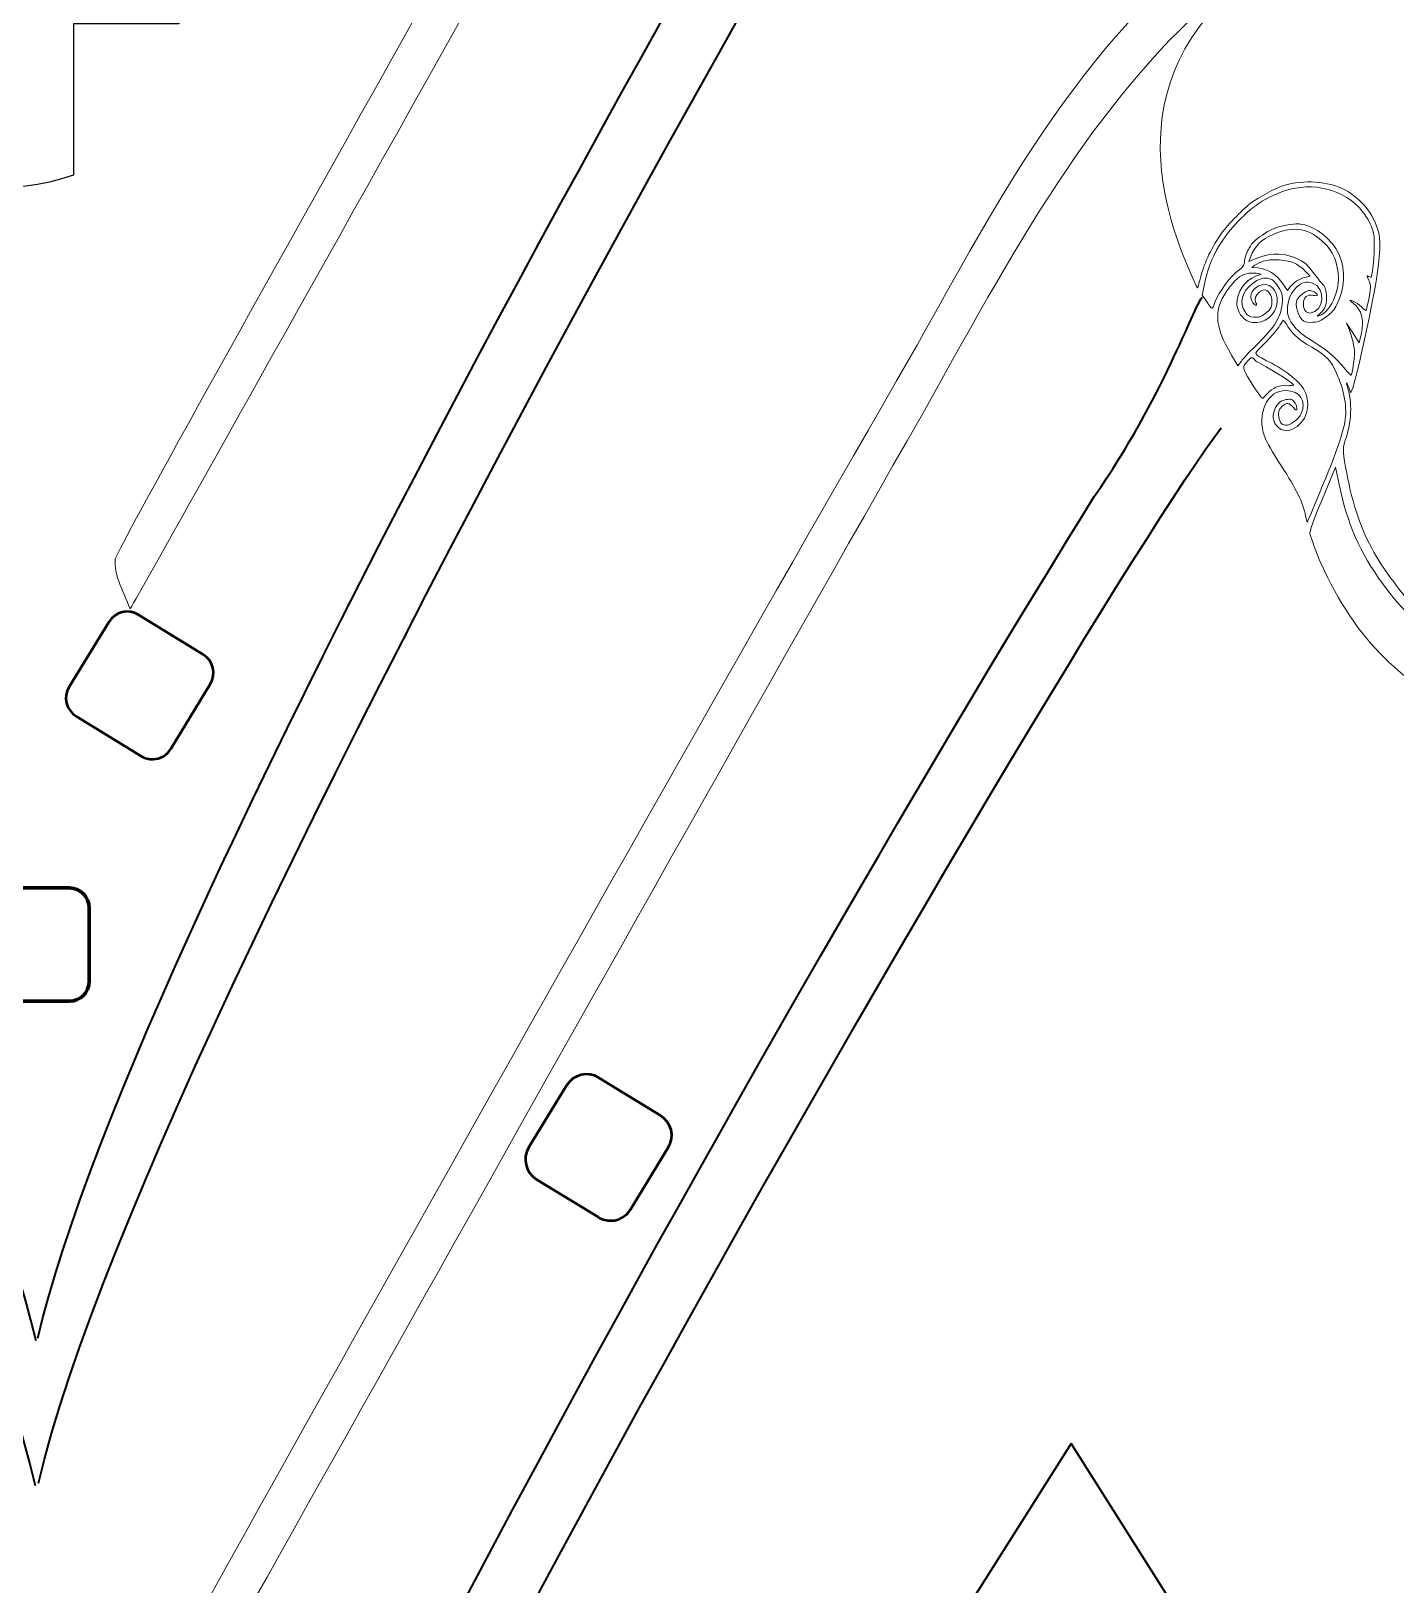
# Model space of a CAD drawing. Header units: centimetres. Extents: x -23.9 to 25.8, y -49.2 to 14.5.
# Drawn here: x 1.64 to 7.47, y 0.04 to 6.66 of the extents above; entities that cross this region are included whole.
import ezdxf

# ---------------------------------------------------------------- set-up
doc = ezdxf.new("R2010")
doc.units = ezdxf.units.CM
doc.header["$MEASUREMENT"] = 0
doc.layers.add('layer 1', color=7, linetype='Continuous')

msp = doc.modelspace()

# ---------------------------------------------------------------- linework, layer by layer
at = {"layer": 'layer 1', "color": 5, "lineweight": 20}
for points, knots in [([(8.17961, 9.63056), (8.18212, 9.63248), (8.1963, 9.65249), (8.21119, 9.67495), (8.21119, 9.67495), (8.21119, 9.67495), (8.23807, 9.71588), (8.23807, 9.71588), (8.23807, 9.71588), (8.23807, 9.71588), (8.20981, 9.71393), (8.20981, 9.71393), (8.20981, 9.71393), (8.13689, 9.70899), (8.0403, 9.76051), (7.9925, 9.82968), (7.9925, 9.82968), (7.96453, 9.87047), (7.94523, 9.92589), (7.93821, 9.98639), (7.93821, 9.98639), (7.92773, 10.0747), (7.94163, 10.16896), (7.98326, 10.29352), (7.98326, 10.29352), (7.99402, 10.32577), (8.01053, 10.37595), (8.01977, 10.40517), (8.01977, 10.40517), (8.02915, 10.43423), (8.04595, 10.48605), (8.05713, 10.52052), (8.05713, 10.52052), (8.09075, 10.62386), (8.09805, 10.647), (8.12423, 10.73396), (8.12423, 10.73396), (8.13816, 10.77986), (8.154, 10.83498), (8.15965, 10.85634), (8.15965, 10.85634), (8.16515, 10.87783), (8.17923, 10.9317), (8.19066, 10.97595), (8.19066, 10.97595), (8.20223, 11.02018), (8.22082, 11.09968), (8.23214, 11.15261), (8.23214, 11.15261), (8.25045, 11.239), (8.25595, 11.2696), (8.27345, 11.38371), (8.27345, 11.38371), (8.30076, 11.56231), (8.29815, 11.76943), (8.26671, 11.90653), (8.26671, 11.90653), (8.212, 12.14631), (8.04665, 12.35218), (7.82437, 12.45761), (7.82437, 12.45761), (7.577, 12.57487), (7.30331, 12.5662), (7.01753, 12.43199), (7.01753, 12.43199), (6.97329, 12.41117), (6.89776, 12.36873), (6.83412, 12.32878), (6.83412, 12.32878), (6.13654, 11.87415), (5.72728, 11.01893), (5.41941, 10.48494), (5.41941, 10.48494), (4.18317, 8.34167), (1.98632, 4.42199), (2.00396, 4.41344), (2.00396, 4.41344), (1.99817, 4.34427), (2.03094, 4.28888), (2.0676, 4.20081), (2.0676, 4.20081), (2.06911, 4.19587), (4.30707, 8.20621), (5.52344, 10.33337), (5.52344, 10.33337), (5.93729, 11.08784), (6.28883, 11.67873), (6.79923, 12.08403), (6.79923, 12.08403), (7.05926, 12.28234), (7.31753, 12.37811), (7.53869, 12.3581), (7.53869, 12.3581), (7.66121, 12.34711), (7.7815, 12.29128), (7.89341, 12.19346), (7.89341, 12.19346), (7.92523, 12.16561), (7.93874, 12.14907), (7.9889, 12.07629), (7.9889, 12.07629), (8.05575, 11.97917), (8.06994, 11.94786), (8.10038, 11.82909), (8.10038, 11.82909), (8.17672, 11.53117), (8.1165, 11.10865), (7.92565, 10.60456), (7.92565, 10.60456), (7.89217, 10.51608), (7.88706, 10.50095), (7.86363, 10.42363), (7.86363, 10.42363), (7.77833, 10.14098), (7.77226, 9.95717), (7.8438, 9.81166), (7.8438, 9.81166), (7.88515, 9.72731), (7.96685, 9.66544), (8.06634, 9.64311), (8.06634, 9.64311), (8.10715, 9.63386), (8.17439, 9.62643), (8.17961, 9.63056)], [0, 0, 0, 0, 0.03125, 0.03125, 0.03125, 0.03125, 0.0625, 0.0625, 0.0625, 0.0625, 0.09375, 0.09375, 0.09375, 0.09375, 0.125, 0.125, 0.125, 0.125, 0.15625, 0.15625, 0.15625, 0.15625, 0.1875, 0.1875, 0.1875, 0.1875, 0.21875, 0.21875, 0.21875, 0.21875, 0.25, 0.25, 0.25, 0.25, 0.28125, 0.28125, 0.28125, 0.28125, 0.3125, 0.3125, 0.3125, 0.3125, 0.34375, 0.34375, 0.34375, 0.34375, 0.375, 0.375, 0.375, 0.375, 0.40625, 0.40625, 0.40625, 0.40625, 0.4375, 0.4375, 0.4375, 0.4375, 0.46875, 0.46875, 0.46875, 0.46875, 0.5, 0.5, 0.5, 0.5, 0.53125, 0.53125, 0.53125, 0.53125, 0.5625, 0.5625, 0.5625, 0.5625, 0.59375, 0.59375, 0.59375, 0.59375, 0.625, 0.625, 0.625, 0.625, 0.65625, 0.65625, 0.65625, 0.65625, 0.6875, 0.6875, 0.6875, 0.6875, 0.71875, 0.71875, 0.71875, 0.71875, 0.75, 0.75, 0.75, 0.75, 0.78125, 0.78125, 0.78125, 0.78125, 0.8125, 0.8125, 0.8125, 0.8125, 0.84375, 0.84375, 0.84375, 0.84375, 0.875, 0.875, 0.875, 0.875, 0.90625, 0.90625, 0.90625, 0.90625, 0.9375, 0.9375, 0.9375, 0.9375, 1, 1, 1, 1]), ([(8.15439, 4.41967), (8.15689, 4.42158), (8.17108, 4.44156), (8.18596, 4.46416), (8.18596, 4.46416), (8.18596, 4.46416), (8.21285, 4.50508), (8.21285, 4.50508), (8.21285, 4.50508), (8.21285, 4.50508), (8.18459, 4.50317), (8.18459, 4.50317), (8.18459, 4.50317), (8.1117, 4.49819), (8.01508, 4.54961), (7.96728, 4.61892), (7.96728, 4.61892), (7.9393, 4.65957), (7.92, 4.7151), (7.91298, 4.77559), (7.91298, 4.77559), (7.90251, 4.8638), (7.91641, 4.9582), (7.95803, 5.08263), (7.95803, 5.08263), (7.96879, 5.11501), (7.9853, 5.16518), (7.99455, 5.19424), (7.99455, 5.19424), (8.00393, 5.22333), (8.02072, 5.27529), (8.03191, 5.30959), (8.03191, 5.30959), (8.06553, 5.41306), (8.07283, 5.4361), (8.09915, 5.52303), (8.09915, 5.52303), (8.11294, 5.56893), (8.12878, 5.62405), (8.13442, 5.64554), (8.13442, 5.64554), (8.13993, 5.66706), (8.154, 5.7208), (8.16543, 5.76502), (8.16543, 5.76502), (8.177, 5.80941), (8.19559, 5.88891), (8.20692, 5.94171), (8.20692, 5.94171), (8.22523, 6.0281), (8.23077, 6.05884), (8.24826, 6.17281), (8.24826, 6.17281), (8.27553, 6.35151), (8.27292, 6.5585), (8.24149, 6.69577), (8.24149, 6.69577), (8.18678, 6.93541), (8.02143, 7.14142), (7.79914, 7.24671), (7.79914, 7.24671), (7.55192, 7.36411), (7.27813, 7.3553), (6.9923, 7.22105), (6.9923, 7.22105), (6.94807, 7.20041), (6.87257, 7.1578), (6.8089, 7.11798), (6.8089, 7.11798), (6.11131, 6.66325), (5.70206, 5.80817), (5.39419, 5.27418), (5.39419, 5.27418), (4.15795, 3.13077), (1.96109, -0.78878), (1.97873, -0.79732), (1.97873, -0.79732), (1.97295, -0.86649), (2.00572, -0.92191), (2.04241, -1.00995), (2.04241, -1.00995), (2.04393, -1.01493), (4.28184, 2.99531), (5.49822, 5.12258), (5.49822, 5.12258), (5.91206, 5.87707), (6.26361, 6.46797), (6.77404, 6.8731), (6.77404, 6.8731), (7.03407, 7.07154), (7.29231, 7.16718), (7.51346, 7.14734), (7.51346, 7.14734), (7.63598, 7.13631), (7.75628, 7.08035), (7.86818, 6.98252), (7.86818, 6.98252), (7.90004, 6.95481), (7.91351, 6.93817), (7.96368, 6.86539), (7.96368, 6.86539), (8.03053, 6.76837), (8.04471, 6.7371), (8.07516, 6.61832), (8.07516, 6.61832), (8.1515, 6.32024), (8.09128, 5.89786), (7.90057, 5.39366), (7.90057, 5.39366), (7.86695, 5.30518), (7.86183, 5.29015), (7.83841, 5.2127), (7.83841, 5.2127), (7.75311, 4.93009), (7.74707, 4.74624), (7.81858, 4.60072), (7.81858, 4.60072), (7.85993, 4.51638), (7.94163, 4.45464), (8.04115, 4.43218), (8.04115, 4.43218), (8.08193, 4.42296), (8.14917, 4.41566), (8.15439, 4.41967)], [0, 0, 0, 0, 0.03125, 0.03125, 0.03125, 0.03125, 0.0625, 0.0625, 0.0625, 0.0625, 0.09375, 0.09375, 0.09375, 0.09375, 0.125, 0.125, 0.125, 0.125, 0.15625, 0.15625, 0.15625, 0.15625, 0.1875, 0.1875, 0.1875, 0.1875, 0.21875, 0.21875, 0.21875, 0.21875, 0.25, 0.25, 0.25, 0.25, 0.28125, 0.28125, 0.28125, 0.28125, 0.3125, 0.3125, 0.3125, 0.3125, 0.34375, 0.34375, 0.34375, 0.34375, 0.375, 0.375, 0.375, 0.375, 0.40625, 0.40625, 0.40625, 0.40625, 0.4375, 0.4375, 0.4375, 0.4375, 0.46875, 0.46875, 0.46875, 0.46875, 0.5, 0.5, 0.5, 0.5, 0.53125, 0.53125, 0.53125, 0.53125, 0.5625, 0.5625, 0.5625, 0.5625, 0.59375, 0.59375, 0.59375, 0.59375, 0.625, 0.625, 0.625, 0.625, 0.65625, 0.65625, 0.65625, 0.65625, 0.6875, 0.6875, 0.6875, 0.6875, 0.71875, 0.71875, 0.71875, 0.71875, 0.75, 0.75, 0.75, 0.75, 0.78125, 0.78125, 0.78125, 0.78125, 0.8125, 0.8125, 0.8125, 0.8125, 0.84375, 0.84375, 0.84375, 0.84375, 0.875, 0.875, 0.875, 0.875, 0.90625, 0.90625, 0.90625, 0.90625, 0.9375, 0.9375, 0.9375, 0.9375, 1, 1, 1, 1]), ([(8.12754, 3.92122), (8.12864, 3.92398), (8.12631, 3.9339), (8.12201, 3.94341), (8.12201, 3.94341), (8.1008, 3.99218), (8.08316, 4.08506), (8.08302, 4.14734), (8.08302, 4.14734), (8.08302, 4.21846), (8.10825, 4.32816), (8.13665, 4.38093), (8.13665, 4.38093), (8.14324, 4.3932), (8.14243, 4.39347), (8.09075, 4.4005), (8.09075, 4.4005), (8.00862, 4.41153), (7.95514, 4.43164), (7.89189, 4.47505), (7.89189, 4.47505), (7.86624, 4.49267), (7.85675, 4.5033), (7.82327, 4.55223), (7.82327, 4.55223), (7.78867, 4.60264), (7.78302, 4.61367), (7.77201, 4.65366), (7.77201, 4.65366), (7.73271, 4.79601), (7.74115, 4.93916), (7.80218, 5.16475), (7.80218, 5.16475), (7.82341, 5.2426), (7.8347, 5.27653), (7.89065, 5.4285), (7.89065, 5.4285), (7.92318, 5.51698), (7.95144, 5.60091), (7.97927, 5.69198), (7.97927, 5.69198), (8.02584, 5.84439), (8.0687, 6.06035), (8.07985, 6.19897), (8.07985, 6.19897), (8.10892, 6.55988), (8.02351, 6.82295), (7.82408, 6.98693), (7.82408, 6.98693), (7.67401, 7.11028), (7.52574, 7.1501), (7.33584, 7.11838), (7.33584, 7.11838), (7.19307, 7.09458), (7.01696, 7.0178), (6.86125, 6.9113), (6.86125, 6.9113), (6.23023, 6.44756), (6.50738, 5.81217), (6.61444, 5.57761), (6.61444, 5.57761), (6.62009, 5.56399), (6.62051, 5.56493), (6.63057, 5.60559), (6.63057, 5.60559), (6.64655, 5.67103), (6.67262, 5.7277), (6.71753, 5.79563), (6.71753, 5.79563), (6.73862, 5.8273), (6.81027, 5.9027), (6.84389, 5.92819), (6.84389, 5.92819), (6.87987, 5.9556), (6.95456, 5.99585), (6.98733, 6.00564), (6.98733, 6.00564), (7.07471, 6.0314), (7.17586, 6.02423), (7.2474, 5.98718), (7.2474, 5.98718), (7.33295, 5.94279), (7.39468, 5.85074), (7.39772, 5.76338), (7.39772, 5.76338), (7.3987, 5.73277), (7.39743, 5.71791), (7.38615, 5.62889), (7.38615, 5.62889), (7.37292, 5.52565), (7.29919, 5.18597), (7.27851, 5.13347), (7.27851, 5.13347), (7.27329, 5.12012), (7.27287, 5.11995), (7.26945, 5.13169), (7.26945, 5.13169), (7.26737, 5.13828), (7.26225, 5.15083), (7.25812, 5.15953), (7.25812, 5.15953), (7.25357, 5.16875), (7.254, 5.16394), (7.25911, 5.14793), (7.25911, 5.14793), (7.28059, 5.07946), (7.27742, 4.99899), (7.25015, 4.91986), (7.25015, 4.91986), (7.23858, 4.88654), (7.23868, 4.88102), (7.25153, 4.80455), (7.25153, 4.80455), (7.27439, 4.66852), (7.31104, 4.55469), (7.36258, 4.45962), (7.36258, 4.45962), (7.40957, 4.37279), (7.50302, 4.24712), (7.55234, 4.20414), (7.55234, 4.20414), (7.64494, 4.12363), (7.71, 4.07763), (7.78838, 4.03683), (7.78838, 4.03683), (7.80507, 4.02816), (7.81915, 4.02042), (7.81967, 4.01975), (7.81967, 4.01975), (7.82257, 4.01548), (7.94689, 3.96615), (7.98463, 3.95428), (7.98463, 3.95428), (8.05628, 3.93181), (8.12504, 3.91597), (8.1274, 3.92122), (8.1274, 3.92122), (8.1274, 3.92122), (8.12754, 3.92122), (8.12754, 3.92122)], [0, 0, 0, 0, 0.0277778, 0.0277778, 0.0277778, 0.0277778, 0.0555556, 0.0555556, 0.0555556, 0.0555556, 0.0833333, 0.0833333, 0.0833333, 0.0833333, 0.1111111, 0.1111111, 0.1111111, 0.1111111, 0.1388889, 0.1388889, 0.1388889, 0.1388889, 0.1666667, 0.1666667, 0.1666667, 0.1666667, 0.1944444, 0.1944444, 0.1944444, 0.1944444, 0.2222222, 0.2222222, 0.2222222, 0.2222222, 0.25, 0.25, 0.25, 0.25, 0.2777778, 0.2777778, 0.2777778, 0.2777778, 0.3055556, 0.3055556, 0.3055556, 0.3055556, 0.3333333, 0.3333333, 0.3333333, 0.3333333, 0.3611111, 0.3611111, 0.3611111, 0.3611111, 0.3888889, 0.3888889, 0.3888889, 0.3888889, 0.4166667, 0.4166667, 0.4166667, 0.4166667, 0.4444444, 0.4444444, 0.4444444, 0.4444444, 0.4722222, 0.4722222, 0.4722222, 0.4722222, 0.5, 0.5, 0.5, 0.5, 0.5277778, 0.5277778, 0.5277778, 0.5277778, 0.5555556, 0.5555556, 0.5555556, 0.5555556, 0.5833333, 0.5833333, 0.5833333, 0.5833333, 0.6111111, 0.6111111, 0.6111111, 0.6111111, 0.6388889, 0.6388889, 0.6388889, 0.6388889, 0.6666667, 0.6666667, 0.6666667, 0.6666667, 0.6944444, 0.6944444, 0.6944444, 0.6944444, 0.7222222, 0.7222222, 0.7222222, 0.7222222, 0.75, 0.75, 0.75, 0.75, 0.7777778, 0.7777778, 0.7777778, 0.7777778, 0.8055556, 0.8055556, 0.8055556, 0.8055556, 0.8333333, 0.8333333, 0.8333333, 0.8333333, 0.8611111, 0.8611111, 0.8611111, 0.8611111, 0.8888889, 0.8888889, 0.8888889, 0.8888889, 0.9166667, 0.9166667, 0.9166667, 0.9166667, 0.9444444, 0.9444444, 0.9444444, 0.9444444, 1, 1, 1, 1]), ([(7.27509, 5.19713), (7.27936, 5.20046), (7.28984, 5.27044), (7.28927, 5.2918), (7.28927, 5.2918), (7.28857, 5.31924), (7.28045, 5.35492), (7.26737, 5.38841), (7.26737, 5.38841), (7.26737, 5.38841), (7.25523, 5.41928), (7.25523, 5.41928), (7.25523, 5.41928), (7.25523, 5.41928), (7.28211, 5.37711), (7.28211, 5.37711), (7.28211, 5.37711), (7.28211, 5.37711), (7.30913, 5.33494), (7.30913, 5.33494), (7.30913, 5.33494), (7.30913, 5.33494), (7.31753, 5.36982), (7.31753, 5.36982), (7.31753, 5.36982), (7.32222, 5.38882), (7.32441, 5.41817), (7.32247, 5.43499), (7.32247, 5.43499), (7.31905, 5.46546), (7.30762, 5.48405), (7.27523, 5.5116), (7.27523, 5.5116), (7.26779, 5.51795), (7.26955, 5.51809), (7.28416, 5.51217), (7.28416, 5.51217), (7.29439, 5.50817), (7.31009, 5.49714), (7.31891, 5.48792), (7.31891, 5.48792), (7.32787, 5.47854), (7.33655, 5.47191), (7.3382, 5.47329), (7.3382, 5.47329), (7.34124, 5.47551), (7.35556, 5.54647), (7.35789, 5.57058), (7.35789, 5.57058), (7.35859, 5.57747), (7.35461, 5.59251), (7.34907, 5.60394), (7.34907, 5.60394), (7.34081, 5.62143), (7.34067, 5.62378), (7.34882, 5.61813), (7.34882, 5.61813), (7.35404, 5.6144), (7.35941, 5.61302), (7.36078, 5.61497), (7.36078, 5.61497), (7.36893, 5.62735), (7.37733, 5.75235), (7.37249, 5.789), (7.37249, 5.789), (7.36519, 5.84345), (7.32455, 5.90626), (7.27301, 5.94292), (7.27301, 5.94292), (7.17201, 6.01445), (7.04522, 6.01832), (6.92161, 5.95355), (6.92161, 5.95355), (6.85243, 5.91743), (6.77969, 5.84936), (6.728, 5.77289), (6.728, 5.77289), (6.68747, 5.71253), (6.66708, 5.66538), (6.65276, 5.5991), (6.65276, 5.5991), (6.65276, 5.5991), (6.63967, 5.5382), (6.63967, 5.5382), (6.63967, 5.5382), (6.63967, 5.5382), (6.66062, 5.50776), (6.66062, 5.50776), (6.66062, 5.50776), (6.68334, 5.47481), (6.68225, 5.47467), (6.69548, 5.51035), (6.69548, 5.51035), (6.71118, 5.55266), (6.75954, 5.61743), (6.79676, 5.64567), (6.79676, 5.64567), (6.81592, 5.6603), (6.81824, 5.6643), (6.82061, 5.6862), (6.82061, 5.6862), (6.82198, 5.69985), (6.83052, 5.72272), (6.84019, 5.73886), (6.84019, 5.73886), (6.85532, 5.76435), (6.86125, 5.77027), (6.89681, 5.79452), (6.89681, 5.79452), (6.93029, 5.81752), (6.94299, 5.82334), (6.97964, 5.83215), (6.97964, 5.83215), (7.03199, 5.84496), (7.05432, 5.84523), (7.08974, 5.83326), (7.08974, 5.83326), (7.14636, 5.81395), (7.20217, 5.76186), (7.22546, 5.70661), (7.22546, 5.70661), (7.25138, 5.64487), (7.24698, 5.56231), (7.21403, 5.49878), (7.21403, 5.49878), (7.20122, 5.474), (7.19307, 5.46448), (7.16993, 5.44669), (7.16993, 5.44669), (7.14485, 5.42756), (7.13797, 5.42467), (7.11193, 5.42245), (7.11193, 5.42245), (7.09567, 5.42107), (7.07817, 5.42285), (7.07291, 5.42658), (7.07291, 5.42658), (7.04977, 5.44269), (7.03323, 5.49798), (7.0448, 5.52014), (7.0448, 5.52014), (7.05196, 5.53393), (7.07884, 5.55474), (7.09306, 5.55763), (7.09306, 5.55763), (7.10516, 5.55999), (7.13232, 5.54593), (7.13052, 5.53806), (7.13052, 5.53806), (7.12996, 5.53517), (7.12213, 5.53477), (7.11303, 5.53725), (7.11303, 5.53725), (7.08918, 5.54371), (7.07087, 5.52841), (7.0714, 5.50238), (7.0714, 5.50238), (7.07182, 5.47605), (7.08311, 5.46048), (7.10075, 5.46199), (7.10075, 5.46199), (7.16016, 5.46667), (7.16813, 5.57129), (7.11056, 5.58904), (7.11056, 5.58904), (7.08325, 5.59745), (7.06547, 5.59305), (7.04261, 5.57196), (7.04261, 5.57196), (7.01933, 5.55047), (7.00871, 5.52828), (7.00388, 5.49038), (7.00388, 5.49038), (6.997, 5.43664), (7.02924, 5.39215), (7.11232, 5.34059), (7.11232, 5.34059), (7.17476, 5.30189), (7.20743, 5.27418), (7.24489, 5.228), (7.24489, 5.228), (7.25992, 5.20968), (7.27343, 5.19575), (7.27509, 5.19713)], [0, 0, 0, 0, 0.0212766, 0.0212766, 0.0212766, 0.0212766, 0.0425532, 0.0425532, 0.0425532, 0.0425532, 0.0638298, 0.0638298, 0.0638298, 0.0638298, 0.0851064, 0.0851064, 0.0851064, 0.0851064, 0.106383, 0.106383, 0.106383, 0.106383, 0.1276596, 0.1276596, 0.1276596, 0.1276596, 0.1489362, 0.1489362, 0.1489362, 0.1489362, 0.1702128, 0.1702128, 0.1702128, 0.1702128, 0.1914894, 0.1914894, 0.1914894, 0.1914894, 0.212766, 0.212766, 0.212766, 0.212766, 0.2340426, 0.2340426, 0.2340426, 0.2340426, 0.2553191, 0.2553191, 0.2553191, 0.2553191, 0.2765957, 0.2765957, 0.2765957, 0.2765957, 0.2978723, 0.2978723, 0.2978723, 0.2978723, 0.3191489, 0.3191489, 0.3191489, 0.3191489, 0.3404255, 0.3404255, 0.3404255, 0.3404255, 0.3617021, 0.3617021, 0.3617021, 0.3617021, 0.3829787, 0.3829787, 0.3829787, 0.3829787, 0.4042553, 0.4042553, 0.4042553, 0.4042553, 0.4255319, 0.4255319, 0.4255319, 0.4255319, 0.4468085, 0.4468085, 0.4468085, 0.4468085, 0.4680851, 0.4680851, 0.4680851, 0.4680851, 0.4893617, 0.4893617, 0.4893617, 0.4893617, 0.5106383, 0.5106383, 0.5106383, 0.5106383, 0.5319149, 0.5319149, 0.5319149, 0.5319149, 0.5531915, 0.5531915, 0.5531915, 0.5531915, 0.5744681, 0.5744681, 0.5744681, 0.5744681, 0.5957447, 0.5957447, 0.5957447, 0.5957447, 0.6170213, 0.6170213, 0.6170213, 0.6170213, 0.6382979, 0.6382979, 0.6382979, 0.6382979, 0.6595745, 0.6595745, 0.6595745, 0.6595745, 0.6808511, 0.6808511, 0.6808511, 0.6808511, 0.7021277, 0.7021277, 0.7021277, 0.7021277, 0.7234043, 0.7234043, 0.7234043, 0.7234043, 0.7446809, 0.7446809, 0.7446809, 0.7446809, 0.7659574, 0.7659574, 0.7659574, 0.7659574, 0.787234, 0.787234, 0.787234, 0.787234, 0.8085106, 0.8085106, 0.8085106, 0.8085106, 0.8297872, 0.8297872, 0.8297872, 0.8297872, 0.8510638, 0.8510638, 0.8510638, 0.8510638, 0.8723404, 0.8723404, 0.8723404, 0.8723404, 0.893617, 0.893617, 0.893617, 0.893617, 0.9148936, 0.9148936, 0.9148936, 0.9148936, 0.9361702, 0.9361702, 0.9361702, 0.9361702, 0.9574468, 0.9574468, 0.9574468, 0.9574468, 1, 1, 1, 1]), ([(7.1574, 5.46035), (7.18235, 5.47921), (7.20605, 5.52031), (7.21568, 5.56382), (7.21568, 5.56382), (7.23099, 5.63286), (7.21004, 5.71155), (7.16443, 5.75689), (7.16443, 5.75689), (7.09719, 5.82374), (7.03157, 5.83558), (6.94186, 5.797), (6.94186, 5.797), (6.89363, 5.77619), (6.86167, 5.74491), (6.84664, 5.70358), (6.84664, 5.70358), (6.84664, 5.70358), (6.83878, 5.68206), (6.83878, 5.68206), (6.83878, 5.68206), (6.83878, 5.68206), (6.87338, 5.69531), (6.87338, 5.69531), (6.87338, 5.69531), (6.9402, 5.72094), (6.99615, 5.71902), (7.05528, 5.68895), (7.05528, 5.68895), (7.07609, 5.67836), (7.08752, 5.668), (7.1071, 5.64211), (7.1071, 5.64211), (7.12089, 5.62378), (7.13991, 5.60021), (7.14926, 5.58961), (7.14926, 5.58961), (7.16347, 5.57361), (7.16689, 5.5655), (7.16965, 5.54055), (7.16965, 5.54055), (7.17353, 5.50595), (7.16291, 5.47538), (7.14142, 5.45843), (7.14142, 5.45843), (7.12707, 5.44713), (7.12707, 5.44683), (7.14015, 5.45096), (7.14015, 5.45096), (7.14597, 5.45278), (7.15176, 5.45594), (7.1574, 5.46035)], [0, 0, 0, 0, 0.0714286, 0.0714286, 0.0714286, 0.0714286, 0.1428571, 0.1428571, 0.1428571, 0.1428571, 0.2142857, 0.2142857, 0.2142857, 0.2142857, 0.2857143, 0.2857143, 0.2857143, 0.2857143, 0.3571429, 0.3571429, 0.3571429, 0.3571429, 0.4285714, 0.4285714, 0.4285714, 0.4285714, 0.5, 0.5, 0.5, 0.5, 0.5714286, 0.5714286, 0.5714286, 0.5714286, 0.6428571, 0.6428571, 0.6428571, 0.6428571, 0.7142857, 0.7142857, 0.7142857, 0.7142857, 0.7857143, 0.7857143, 0.7857143, 0.7857143, 0.8571429, 0.8571429, 0.8571429, 0.8571429, 1, 1, 1, 1]), ([(6.79221, 5.23641), (6.79221, 5.23641), (6.80696, 5.25682), (6.80696, 5.25682), (6.80696, 5.25682), (6.81496, 5.26795), (6.84058, 5.29566), (6.86386, 5.3184), (6.86386, 5.3184), (6.9427, 5.39544), (6.96944, 5.43485), (6.97922, 5.48859), (6.97922, 5.48859), (6.98638, 5.52814), (6.9832, 5.54496), (6.96267, 5.57596), (6.96267, 5.57596), (6.94778, 5.59816), (6.94062, 5.60492), (6.92739, 5.60835), (6.92739, 5.60835), (6.90344, 5.61453), (6.8804, 5.60794), (6.85299, 5.58672), (6.85299, 5.58672), (6.8089, 5.55282), (6.79662, 5.50416), (6.82255, 5.46653), (6.82255, 5.46653), (6.83479, 5.44864), (6.8392, 5.44615), (6.86139, 5.44464), (6.86139, 5.44464), (6.8833, 5.44326), (6.88936, 5.44518), (6.90933, 5.46048), (6.90933, 5.46048), (6.92891, 5.47551), (6.9329, 5.48103), (6.93635, 5.49922), (6.93635, 5.49922), (6.94161, 5.52596), (6.92672, 5.55847), (6.90838, 5.56026), (6.90838, 5.56026), (6.88263, 5.56288), (6.85532, 5.52538), (6.86883, 5.50595), (6.86883, 5.50595), (6.87268, 5.50016), (6.8731, 5.49549), (6.86964, 5.49495), (6.86964, 5.49495), (6.86622, 5.49451), (6.8592, 5.50043), (6.8538, 5.50817), (6.8538, 5.50817), (6.83465, 5.53601), (6.85574, 5.57418), (6.89487, 5.58259), (6.89487, 5.58259), (6.93953, 5.59207), (6.97149, 5.54136), (6.95509, 5.48721), (6.95509, 5.48721), (6.94062, 5.43899), (6.88301, 5.40879), (6.83729, 5.42561), (6.83729, 5.42561), (6.81221, 5.43485), (6.78946, 5.46916), (6.7878, 5.50016), (6.7878, 5.50016), (6.78533, 5.54909), (6.82128, 5.60186), (6.86883, 5.61911), (6.86883, 5.61911), (6.86883, 5.61911), (6.8913, 5.62708), (6.8913, 5.62708), (6.8913, 5.62708), (6.8913, 5.62708), (6.87751, 5.63068), (6.87751, 5.63068), (6.87751, 5.63068), (6.86993, 5.63273), (6.85271, 5.633), (6.8392, 5.63148), (6.8392, 5.63148), (6.80957, 5.62805), (6.78808, 5.61289), (6.75735, 5.57307), (6.75735, 5.57307), (6.68638, 5.4813), (6.68818, 5.41168), (6.76466, 5.28299), (6.76466, 5.28299), (6.76466, 5.28299), (6.79221, 5.23641), (6.79221, 5.23641)], [0, 0, 0, 0, 0.0384615, 0.0384615, 0.0384615, 0.0384615, 0.0769231, 0.0769231, 0.0769231, 0.0769231, 0.1153846, 0.1153846, 0.1153846, 0.1153846, 0.1538462, 0.1538462, 0.1538462, 0.1538462, 0.1923077, 0.1923077, 0.1923077, 0.1923077, 0.2307692, 0.2307692, 0.2307692, 0.2307692, 0.2692308, 0.2692308, 0.2692308, 0.2692308, 0.3076923, 0.3076923, 0.3076923, 0.3076923, 0.3461538, 0.3461538, 0.3461538, 0.3461538, 0.3846154, 0.3846154, 0.3846154, 0.3846154, 0.4230769, 0.4230769, 0.4230769, 0.4230769, 0.4615385, 0.4615385, 0.4615385, 0.4615385, 0.5, 0.5, 0.5, 0.5, 0.5384615, 0.5384615, 0.5384615, 0.5384615, 0.5769231, 0.5769231, 0.5769231, 0.5769231, 0.6153846, 0.6153846, 0.6153846, 0.6153846, 0.6538462, 0.6538462, 0.6538462, 0.6538462, 0.6923077, 0.6923077, 0.6923077, 0.6923077, 0.7307692, 0.7307692, 0.7307692, 0.7307692, 0.7692308, 0.7692308, 0.7692308, 0.7692308, 0.8076923, 0.8076923, 0.8076923, 0.8076923, 0.8461538, 0.8461538, 0.8461538, 0.8461538, 0.8846154, 0.8846154, 0.8846154, 0.8846154, 0.9230769, 0.9230769, 0.9230769, 0.9230769, 1, 1, 1, 1]), ([(7.09966, 5.61854), (7.09966, 5.61854), (7.08064, 5.63922), (7.08064, 5.63922), (7.08064, 5.63922), (7.07016, 5.65065), (7.05044, 5.66568), (7.03668, 5.67271), (7.03668, 5.67271), (7.00486, 5.68882), (6.93127, 5.6942), (6.89956, 5.68263), (6.89956, 5.68263), (6.88675, 5.67792), (6.87077, 5.67022), (6.86386, 5.66538), (6.86386, 5.66538), (6.86386, 5.66538), (6.85133, 5.65657), (6.85133, 5.65657), (6.85133, 5.65657), (6.85133, 5.65657), (6.87698, 5.65408), (6.87698, 5.65408), (6.87698, 5.65408), (6.91981, 5.64981), (6.95357, 5.62916), (6.98017, 5.59086), (6.98017, 5.59086), (6.98017, 5.59086), (7.00292, 5.55834), (7.00292, 5.55834), (7.00292, 5.55834), (7.00292, 5.55834), (7.01368, 5.57169), (7.01368, 5.57169), (7.01368, 5.57169), (7.0309, 5.59345), (7.05376, 5.60848), (7.07747, 5.61373), (7.07747, 5.61373), (7.07747, 5.61373), (7.09966, 5.61854), (7.09966, 5.61854)], [0, 0, 0, 0, 0.0833333, 0.0833333, 0.0833333, 0.0833333, 0.1666667, 0.1666667, 0.1666667, 0.1666667, 0.25, 0.25, 0.25, 0.25, 0.3333333, 0.3333333, 0.3333333, 0.3333333, 0.4166667, 0.4166667, 0.4166667, 0.4166667, 0.5, 0.5, 0.5, 0.5, 0.5833333, 0.5833333, 0.5833333, 0.5833333, 0.6666667, 0.6666667, 0.6666667, 0.6666667, 0.75, 0.75, 0.75, 0.75, 0.8333333, 0.8333333, 0.8333333, 0.8333333, 1, 1, 1, 1]), ([(7.08671, 4.56999), (7.08794, 4.56834), (7.15381, 4.72599), (7.18633, 4.80798), (7.18633, 4.80798), (7.21777, 4.88721), (7.24105, 4.95833), (7.24793, 4.9965), (7.24793, 4.9965), (7.25911, 5.05713), (7.24613, 5.13112), (7.21113, 5.20843), (7.21113, 5.20843), (7.18676, 5.26217), (7.17063, 5.27885), (7.10724, 5.31621), (7.10724, 5.31621), (7.05115, 5.34927), (7.03242, 5.36528), (7.00705, 5.4022), (7.00705, 5.4022), (6.99548, 5.41902), (6.98543, 5.43223), (6.98458, 5.43169), (6.98458, 5.43169), (6.98391, 5.43112), (6.97784, 5.42107), (6.97107, 5.4095), (6.97107, 5.4095), (6.96077, 5.39144), (6.93127, 5.35795), (6.87751, 5.3034), (6.87751, 5.3034), (6.86675, 5.29264), (6.86636, 5.29002), (6.87476, 5.28218), (6.87476, 5.28218), (6.87998, 5.2772), (6.90108, 5.26493), (6.92161, 5.25487), (6.92161, 5.25487), (7.00003, 5.2163), (7.0623, 5.16407), (7.07993, 5.12217), (7.07993, 5.12217), (7.10752, 5.05629), (7.07623, 4.98174), (7.01298, 4.96287), (7.01298, 4.96287), (6.98031, 4.95322), (6.94546, 4.97969), (6.94214, 5.01688), (6.94214, 5.01688), (6.9402, 5.03743), (6.95456, 5.06981), (6.97135, 5.08263), (6.97135, 5.08263), (6.98349, 5.09187), (7.00814, 5.09709), (7.02123, 5.09322), (7.02123, 5.09322), (7.03143, 5.09033), (7.04466, 5.06773), (7.04385, 5.05492), (7.04385, 5.05492), (7.04314, 5.04405), (7.04152, 5.04459), (7.02744, 5.06043), (7.02744, 5.06043), (7.01076, 5.07889), (7.00141, 5.08071), (6.98486, 5.06817), (6.98486, 5.06817), (6.96902, 5.05616), (6.96281, 5.03992), (6.96627, 5.01991), (6.96627, 5.01991), (6.97068, 4.99485), (6.97826, 4.98534), (6.9952, 4.98369), (6.9952, 4.98369), (7.01407, 4.98174), (7.05238, 5.01029), (7.06219, 5.03343), (7.06219, 5.03343), (7.08533, 5.08814), (7.05764, 5.12987), (6.997, 5.13169), (6.997, 5.13169), (6.91805, 5.13418), (6.87035, 5.0304), (6.90619, 4.93409), (6.90619, 4.93409), (6.91473, 4.91132), (6.93815, 4.87053), (6.97826, 4.80882), (6.97826, 4.80882), (7.04053, 4.71291), (7.06949, 4.65308), (7.0805, 4.59756), (7.0805, 4.59756), (7.08325, 4.58324), (7.08614, 4.57083), (7.08671, 4.56999)], [0, 0, 0, 0, 0.037037, 0.037037, 0.037037, 0.037037, 0.0740741, 0.0740741, 0.0740741, 0.0740741, 0.1111111, 0.1111111, 0.1111111, 0.1111111, 0.1481481, 0.1481481, 0.1481481, 0.1481481, 0.1851852, 0.1851852, 0.1851852, 0.1851852, 0.2222222, 0.2222222, 0.2222222, 0.2222222, 0.2592593, 0.2592593, 0.2592593, 0.2592593, 0.2962963, 0.2962963, 0.2962963, 0.2962963, 0.3333333, 0.3333333, 0.3333333, 0.3333333, 0.3703704, 0.3703704, 0.3703704, 0.3703704, 0.4074074, 0.4074074, 0.4074074, 0.4074074, 0.4444444, 0.4444444, 0.4444444, 0.4444444, 0.4814815, 0.4814815, 0.4814815, 0.4814815, 0.5185185, 0.5185185, 0.5185185, 0.5185185, 0.5555556, 0.5555556, 0.5555556, 0.5555556, 0.5925926, 0.5925926, 0.5925926, 0.5925926, 0.6296296, 0.6296296, 0.6296296, 0.6296296, 0.6666667, 0.6666667, 0.6666667, 0.6666667, 0.7037037, 0.7037037, 0.7037037, 0.7037037, 0.7407407, 0.7407407, 0.7407407, 0.7407407, 0.7777778, 0.7777778, 0.7777778, 0.7777778, 0.8148148, 0.8148148, 0.8148148, 0.8148148, 0.8518519, 0.8518519, 0.8518519, 0.8518519, 0.8888889, 0.8888889, 0.8888889, 0.8888889, 0.9259259, 0.9259259, 0.9259259, 0.9259259, 1, 1, 1, 1]), ([(7.02896, 5.15469), (7.02981, 5.15523), (7.02991, 5.1558), (7.02952, 5.15647), (7.02952, 5.15647), (7.02137, 5.16821), (6.90961, 5.23806), (6.87656, 5.25212), (6.87656, 5.25212), (6.87158, 5.2542), (6.86523, 5.25928), (6.86234, 5.26341), (6.86234, 5.26341), (6.85945, 5.26742), (6.85504, 5.27115), (6.85243, 5.27128), (6.85243, 5.27128), (6.84583, 5.27196), (6.84128, 5.26795), (6.82569, 5.24798), (6.82569, 5.24798), (6.80957, 5.22733), (6.81094, 5.2236), (6.86333, 5.14353), (6.86333, 5.14353), (6.89183, 5.09998), (6.89695, 5.09406), (6.90108, 5.10068), (6.90108, 5.10068), (6.90369, 5.10482), (6.91526, 5.11679), (6.92686, 5.12715), (6.92686, 5.12715), (6.95068, 5.14877), (6.97343, 5.15594), (7.00994, 5.15331), (7.00994, 5.15331), (7.01933, 5.15264), (7.02663, 5.15331), (7.02896, 5.15469)], [0, 0, 0, 0, 0.0909091, 0.0909091, 0.0909091, 0.0909091, 0.1818182, 0.1818182, 0.1818182, 0.1818182, 0.2727273, 0.2727273, 0.2727273, 0.2727273, 0.3636364, 0.3636364, 0.3636364, 0.3636364, 0.4545455, 0.4545455, 0.4545455, 0.4545455, 0.5454545, 0.5454545, 0.5454545, 0.5454545, 0.6363636, 0.6363636, 0.6363636, 0.6363636, 0.7272727, 0.7272727, 0.7272727, 0.7272727, 0.8181818, 0.8181818, 0.8181818, 0.8181818, 1, 1, 1, 1]), ([(8.30764, 3.67495), (8.30764, 3.67606), (8.2955, 3.68834), (8.28051, 3.70239), (8.28051, 3.70239), (8.26477, 3.71686), (8.2313, 3.75805), (8.2018, 3.79898), (8.2018, 3.79898), (8.2018, 3.79898), (8.1504, 3.87024), (8.1504, 3.87024), (8.1504, 3.87024), (8.1504, 3.87024), (8.10867, 3.87891), (8.10867, 3.87891), (8.10867, 3.87891), (8.06207, 3.8887), (7.95775, 3.91624), (7.95556, 3.91927), (7.95556, 3.91927), (7.95486, 3.92051), (7.93641, 3.92741), (7.91464, 3.93457), (7.91464, 3.93457), (7.86377, 3.95165), (7.73811, 4.01383), (7.68202, 4.04978), (7.68202, 4.04978), (7.57068, 4.12104), (7.49141, 4.196), (7.40999, 4.30721), (7.40999, 4.30721), (7.31227, 4.44058), (7.25897, 4.56202), (7.22422, 4.7308), (7.22422, 4.7308), (7.22422, 4.7308), (7.20895, 4.80495), (7.20895, 4.80495), (7.20895, 4.80495), (7.20895, 4.80495), (7.15257, 4.6699), (7.15257, 4.6699), (7.15257, 4.6699), (7.11317, 4.5755), (7.09719, 4.53084), (7.09909, 4.52122), (7.09909, 4.52122), (7.10241, 4.50549), (7.12915, 4.43399), (7.14583, 4.39609), (7.14583, 4.39609), (7.21791, 4.23363), (7.31076, 4.09555), (7.41867, 3.99039), (7.41867, 3.99039), (7.61753, 3.79662), (7.86917, 3.68639), (8.14751, 3.67095), (8.14751, 3.67095), (8.20194, 3.66806), (8.30697, 3.67068), (8.30764, 3.67495)], [0, 0, 0, 0, 0.0588235, 0.0588235, 0.0588235, 0.0588235, 0.1176471, 0.1176471, 0.1176471, 0.1176471, 0.1764706, 0.1764706, 0.1764706, 0.1764706, 0.2352941, 0.2352941, 0.2352941, 0.2352941, 0.2941176, 0.2941176, 0.2941176, 0.2941176, 0.3529412, 0.3529412, 0.3529412, 0.3529412, 0.4117647, 0.4117647, 0.4117647, 0.4117647, 0.4705882, 0.4705882, 0.4705882, 0.4705882, 0.5294118, 0.5294118, 0.5294118, 0.5294118, 0.5882353, 0.5882353, 0.5882353, 0.5882353, 0.6470588, 0.6470588, 0.6470588, 0.6470588, 0.7058824, 0.7058824, 0.7058824, 0.7058824, 0.7647059, 0.7647059, 0.7647059, 0.7647059, 0.8235294, 0.8235294, 0.8235294, 0.8235294, 0.8823529, 0.8823529, 0.8823529, 0.8823529, 1, 1, 1, 1])]:
    msp.add_open_spline(points, degree=3, knots=knots, dxfattribs=at)
at = {"layer": 'layer 1', "color": 1, "lineweight": 25}
msp.add_open_spline([(0.86046, 12.39559), (-0.81731, 11.08908), (0.28455, 8.13552), (0.71604, 7.77681), (0.71604, 7.77681), (0.46221, 7.54133), (0.57919, 7.1767), (0.57919, 7.1767), (0.57919, 7.1767), (1.07597, 7.55897), (1.24464, 7.24077), (1.06895, 6.85437), (1.06895, 6.85437), (0.72553, 6.23867), (1.27925, 5.85364), (1.82506, 6.05), (1.82506, 6.05), (1.82506, 6.05), (1.82591, 6.69396), (1.82591, 6.69396), (1.82591, 6.69396), (1.82591, 6.69396), (2.275, 6.69396), (2.275, 6.69396), (2.275, 6.69396), (2.275, 6.69396), (2.275, 7.20193), (2.275, 7.20193), (2.275, 7.20193), (2.275, 7.20193), (1.82644, 7.20193), (1.82644, 7.20193), (1.82644, 7.20193), (1.82644, 7.20193), (1.82686, 8.82883), (1.82686, 8.82883), (1.82686, 8.82883), (1.82686, 8.82883), (-0.49858, 10.68875), (0.86046, 12.39559)], degree=3, knots=[0, 0, 0, 0, 0.0909091, 0.0909091, 0.0909091, 0.0909091, 0.1818182, 0.1818182, 0.1818182, 0.1818182, 0.2727273, 0.2727273, 0.2727273, 0.2727273, 0.3636364, 0.3636364, 0.3636364, 0.3636364, 0.4545455, 0.4545455, 0.4545455, 0.4545455, 0.5454545, 0.5454545, 0.5454545, 0.5454545, 0.6363636, 0.6363636, 0.6363636, 0.6363636, 0.7272727, 0.7272727, 0.7272727, 0.7272727, 0.8181818, 0.8181818, 0.8181818, 0.8181818, 1, 1, 1, 1], dxfattribs=at)
at = {"layer": 'layer 1', "color": 5, "lineweight": 40}
for points in [[(1.67404, 1.09239), (2.0913, 2.90146), (4.97858, 7.92787), (6.20462, 9.89018), (6.20462, 9.89018), (6.50201, 10.31861), (6.62478, 10.69068), (6.66517, 10.74059)], [(1.66578, 1.08122), (1.24838, 2.89016), (-1.63876, 7.9167), (-2.86494, 9.87901), (-2.86494, 9.87901), (-3.16219, 10.30745), (-3.28496, 10.67952), (-3.32535, 10.72942)], [(1.64882, -4.17144), (2.06608, -2.36237), (4.95336, 2.71707), (6.1794, 4.67942), (6.1794, 4.67942), (6.47679, 5.10785), (6.59956, 5.47992), (6.63995, 5.52979)]]:
    msp.add_open_spline(points, degree=3, knots=[0, 0, 0, 0, 0.3333333, 0.3333333, 0.3333333, 0.3333333, 1, 1, 1, 1], dxfattribs=at)
for points in [[(1.6637, 0.46205), (1.17271, 2.59029), (-2.77841, 9.33994), (-3.4061, 10.17283)], [(1.67612, 0.47335), (2.16698, 2.60145), (6.11823, 9.35124), (6.74592, 10.18399)], [(1.6509, -4.73755), (2.14189, -2.60931), (6.093, 4.14031), (6.7207, 4.9732)]]:
    msp.add_open_spline(points, degree=3, dxfattribs=at)
at = {"layer": 'layer 1', "color": 1, "lineweight": 50}
for points in [[(2.16599, 3.55988), (2.14824, 3.55907), (2.13004, 3.56334), (2.11364, 3.5734), (2.11364, 3.5734), (2.11364, 3.5734), (1.8379, 3.74206), (1.8379, 3.74206), (1.8379, 3.74206), (1.79419, 3.76866), (1.78058, 3.82545), (1.80728, 3.86899), (1.80728, 3.86899), (1.80728, 3.86899), (1.97584, 4.14472), (1.97584, 4.14472), (1.97584, 4.14472), (2.00258, 4.18843), (2.0592, 4.20219), (2.10288, 4.17548), (2.10288, 4.17548), (2.10288, 4.17548), (2.37864, 4.00678), (2.37864, 4.00678), (2.37864, 4.00678), (2.42232, 3.98004), (2.43597, 3.92342), (2.40923, 3.87975), (2.40923, 3.87975), (2.40923, 3.87975), (2.24071, 3.60398), (2.24071, 3.60398), (2.24071, 3.60398), (2.22402, 3.57671), (2.19562, 3.56112), (2.16599, 3.55988)], [(4.12076, 1.59315), (4.10161, 1.59234), (4.08203, 1.59703), (4.06439, 1.60775), (4.06439, 1.60775), (4.06439, 1.60775), (3.80076, 1.76887), (3.80076, 1.76887), (3.80076, 1.76887), (3.75377, 1.79765), (3.73902, 1.85872), (3.76785, 1.90571), (3.76785, 1.90571), (3.76785, 1.90571), (3.92892, 2.1693), (3.92892, 2.1693), (3.92892, 2.1693), (3.95775, 2.21629), (4.01878, 2.23104), (4.06577, 2.20239), (4.06577, 2.20239), (4.06577, 2.20239), (4.3294, 2.04118), (4.3294, 2.04118), (4.3294, 2.04118), (4.37639, 2.01235), (4.39113, 1.95132), (4.36231, 1.90433), (4.36231, 1.90433), (4.36231, 1.90433), (4.20123, 1.6407), (4.20123, 1.6407), (4.20123, 1.6407), (4.18317, 1.61135), (4.15258, 1.59452), (4.12076, 1.59315)]]:
    msp.add_open_spline(points, degree=3, knots=[0, 0, 0, 0, 0.1, 0.1, 0.1, 0.1, 0.2, 0.2, 0.2, 0.2, 0.3, 0.3, 0.3, 0.3, 0.4, 0.4, 0.4, 0.4, 0.5, 0.5, 0.5, 0.5, 0.6, 0.6, 0.6, 0.6, 0.7, 0.7, 0.7, 0.7, 0.8, 0.8, 0.8, 0.8, 1, 1, 1, 1], dxfattribs=at)
at = {"layer": 'layer 1', "color": 1, "lineweight": 90}
msp.add_open_spline([(1.80799, 2.52857), (1.80799, 2.52857), (1.49504, 2.52857), (1.49504, 2.52857), (1.49504, 2.52857), (1.44805, 2.52857), (1.41016, 2.56632), (1.41016, 2.61331), (1.41016, 2.61331), (1.41016, 2.61331), (1.41016, 2.92626), (1.41016, 2.92626), (1.41016, 2.92626), (1.41016, 2.97325), (1.44805, 3.01117), (1.49504, 3.01117), (1.49504, 3.01117), (1.49504, 3.01117), (1.80799, 3.01117), (1.80799, 3.01117), (1.80799, 3.01117), (1.85498, 3.01117), (1.89273, 2.97325), (1.89273, 2.92626), (1.89273, 2.92626), (1.89273, 2.92626), (1.89273, 2.61331), (1.89273, 2.61331), (1.89273, 2.61331), (1.89273, 2.56632), (1.85498, 2.52857), (1.80799, 2.52857)], degree=3, knots=[0, 0, 0, 0, 0.1111111, 0.1111111, 0.1111111, 0.1111111, 0.2222222, 0.2222222, 0.2222222, 0.2222222, 0.3333333, 0.3333333, 0.3333333, 0.3333333, 0.4444444, 0.4444444, 0.4444444, 0.4444444, 0.5555556, 0.5555556, 0.5555556, 0.5555556, 0.6666667, 0.6666667, 0.6666667, 0.6666667, 0.7777778, 0.7777778, 0.7777778, 0.7777778, 1, 1, 1, 1], dxfattribs=at)
at = {"layer": 'layer 1', "color": 1, "lineweight": 35}
msp.add_open_spline([(6.0803, 0.64245), (6.0803, 0.64245), (9.38142, -4.57796), (9.38142, -4.57796), (9.38142, -4.57796), (9.38142, -4.57796), (9.38142, -9.45208), (9.38142, -9.45208), (9.38142, -9.45208), (9.38142, -9.45208), (9.88935, -9.45208), (9.88935, -9.45208), (9.88935, -9.45208), (9.88935, -9.45208), (9.88935, -5.3866), (9.88935, -5.3866), (9.88935, -5.3866), (9.88935, -5.3866), (10.39742, -5.83805), (10.39742, -5.83805), (10.39742, -5.83805), (10.39742, -5.83805), (10.39742, -10.6838), (10.39742, -10.6838), (10.39742, -10.6838), (10.39742, -10.6838), (9.88935, -10.6838), (9.88935, -10.6838), (9.88935, -10.6838), (9.88935, -10.6838), (9.88935, -10.68391), (9.88935, -10.68391), (9.88935, -10.68391), (9.88935, -10.68391), (2.26935, -10.68391), (2.26935, -10.68391), (2.26935, -10.68391), (2.26935, -10.68391), (1.76142, -10.68324), (1.76142, -10.68324), (1.76142, -10.68324), (1.76142, -10.68324), (1.76142, -5.82386), (1.76142, -5.82386), (1.76142, -5.82386), (1.76142, -5.82386), (2.26935, -5.38152), (2.26935, -5.38152), (2.26935, -5.38152), (2.26935, -5.38152), (2.26935, -9.45208), (2.26935, -9.45208), (2.26935, -9.45208), (2.26935, -9.45208), (2.77742, -9.45208), (2.77742, -9.45208), (2.77742, -9.45208), (2.77742, -9.45208), (2.77742, -4.57852), (2.77742, -4.57852), (2.77742, -4.57852), (2.77742, -4.57852), (6.0803, 0.64245), (6.0803, 0.64245)], degree=3, knots=[0, 0, 0, 0, 0.0588235, 0.0588235, 0.0588235, 0.0588235, 0.1176471, 0.1176471, 0.1176471, 0.1176471, 0.1764706, 0.1764706, 0.1764706, 0.1764706, 0.2352941, 0.2352941, 0.2352941, 0.2352941, 0.2941176, 0.2941176, 0.2941176, 0.2941176, 0.3529412, 0.3529412, 0.3529412, 0.3529412, 0.4117647, 0.4117647, 0.4117647, 0.4117647, 0.4705882, 0.4705882, 0.4705882, 0.4705882, 0.5294118, 0.5294118, 0.5294118, 0.5294118, 0.5882353, 0.5882353, 0.5882353, 0.5882353, 0.6470588, 0.6470588, 0.6470588, 0.6470588, 0.7058824, 0.7058824, 0.7058824, 0.7058824, 0.7647059, 0.7647059, 0.7647059, 0.7647059, 0.8235294, 0.8235294, 0.8235294, 0.8235294, 0.8823529, 0.8823529, 0.8823529, 0.8823529, 1, 1, 1, 1], dxfattribs=at)

doc.saveas('drawing.dxf')
